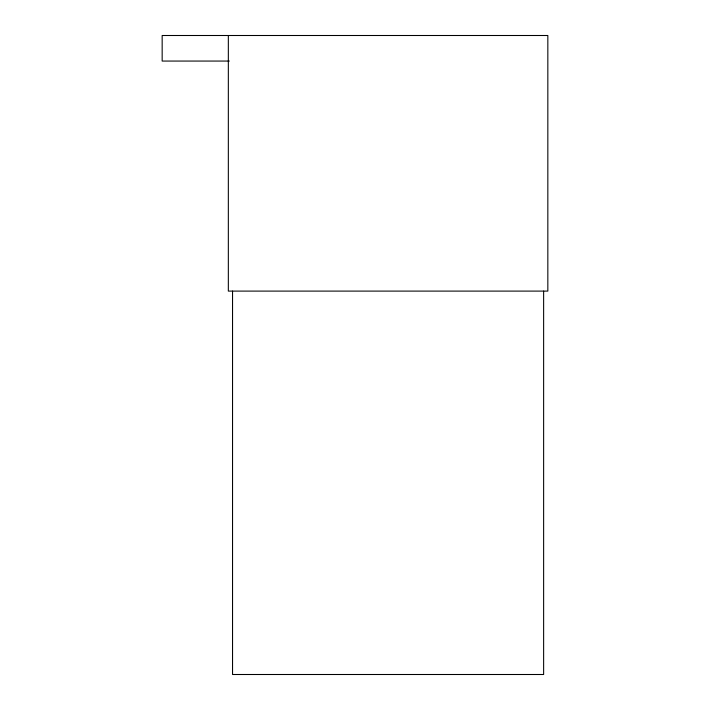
<?xml version="1.0" encoding="UTF-8"?>
<svg xmlns="http://www.w3.org/2000/svg" width="710" height="710" viewBox="0 0 710 710"><rect width="100%" height="100%" fill="white"/><g stroke="black" fill="none" stroke-linecap="round" stroke-linejoin="round"><path stroke-width="1.06" d="M229.312 61.06L162.164 61.06L162.164 35.5L547.836 35.5L547.836 291.1L228.336 291.1L228.336 35.5M543.629 291.1L543.629 674.5L232.543 674.5L232.543 291.1"/></g></svg>
